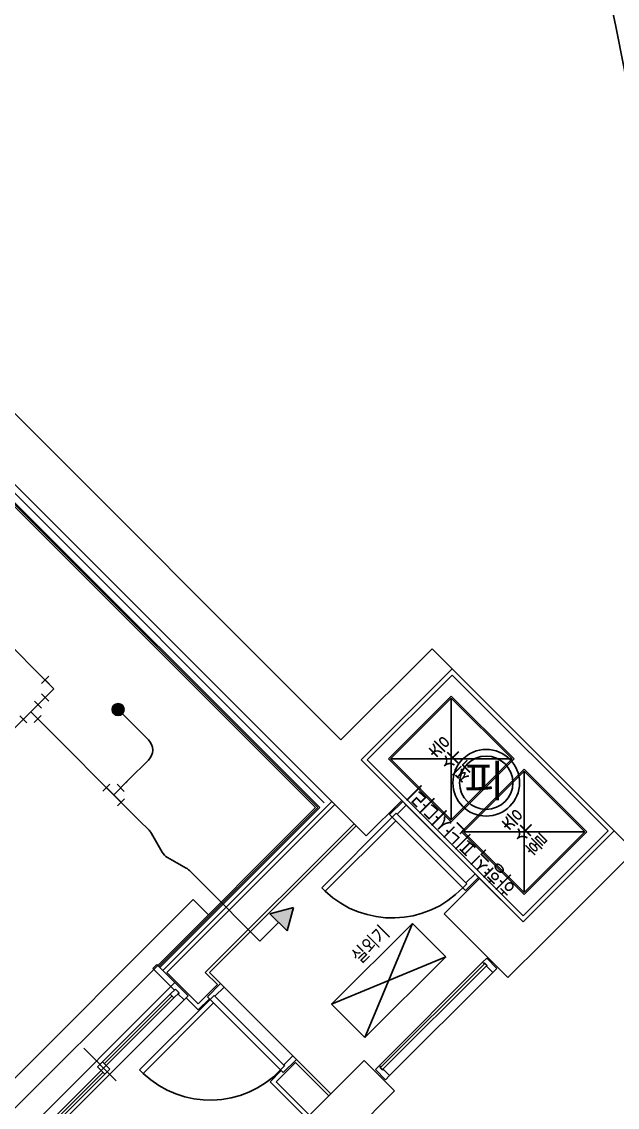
# Model space of a CAD drawing. Header units: millimetres. Extents: x 238075 to 303070, y -258150 to -205841.
# Drawn here: x 283419 to 287580, y -233369 to -225781 of the extents above; entities that cross this region are included whole.
import ezdxf
from ezdxf.enums import TextEntityAlignment as Align

# ---------------------------------------------------------------- set-up
doc = ezdxf.new("R2010")
doc.units = ezdxf.units.MM
doc.header["$LTSCALE"] = 200
for name, color, linetype in [('-소화(SP가지관)', 3, 'Continuous'), ('-소화(SP헤드하향)', 2, 'Continuous'), ('L1', 1, 'Continuous'), ('L2', 2, 'Continuous'), ('L4', 4, 'Continuous'), ('SP 후렉시블', 7, 'Continuous'), ('TEX', 3, 'Continuous'), ('아파트', 253, 'Continuous')]:
    doc.layers.add(name, color=color, linetype=linetype)
doc.styles.add('GHS1', font='Gulim.ttf')
doc.styles.add('맑은 고딕', font='malgun.ttf', dxfattribs={"width": 0.8})
doc.styles.add('맑은고딕', font='malgun.ttf', dxfattribs={"width": 0.8})
doc.linetypes.add('BATTING', pattern='A,0.0001,-0.1,[134,ltypeshp.shx,S=0.1,R=0,X=-0.1,Y=0],-0.2,[134,ltypeshp.shx,S=0.1,R=180,X=0.1,Y=0],-0.1', length=0.4001)

# ---------------------------------------------------------------- blocks, each defined once
blk = doc.blocks.new('A$C39172136')
at = {"layer": '-소화(SP헤드하향)'}
blk.add_hatch(color=0, dxfattribs=at).paths.add_polyline_path([(0, -42, -1), (0, 42, -1)])
at = {"layer": '-소화(SP헤드하향)', "color": 0}
blk.add_circle((0, 0), 42, dxfattribs=at)
blk = doc.blocks.new('A$C1978247E')
at = {"color": 0}
for p, q in [((-93.8, -45.1), (-93.8, 45.1)), ((93.8, 0), (-93.8, 0)), ((-45.1, 90), (45.1, 90)), ((0, 0), (0, 90)), ((93.8, -45.1), (93.8, 45.1))]:
    blk.add_line(p, q, dxfattribs=at)
blk = doc.blocks.new('A$C476E3A35')
at = {"color": 0}
for p, q in [((112.5, 0), (0, 0)), ((0, 0), (0, -113.2)), ((112.5, 45.1), (112.5, -45.1)), ((-45.1, -113.2), (45.1, -113.2))]:
    blk.add_line(p, q, dxfattribs=at)

msp = doc.modelspace()

# ---------------------------------------------------------------- hatches: boundary and pattern name
h = msp.add_hatch(color=1)
h.dxf.hatch_style = 1
h.paths.add_polyline_path([(285318.3, -231972.5), (285153.7, -232016.9), (285273.8, -232137.1)])

# ---------------------------------------------------------------- linework, layer by layer
at = {"layer": '-소화(SP가지관)', "color": 2, "ltscale": 0.25}
for p in [(282137.2, -228935.8, 54985.4), (278611.2, -235477, 54985.4)]:
    msp.add_line(p, (283644.8, -230443.4, 54985.4), dxfattribs=at)
at = {"layer": '-소화(SP가지관)', "color": 6}
for p, q in [((284240.2, -231364, 54985.4), (283482.2, -230606, 54985.4)), ((284168.4, -231079.3, 54985.4), (284061.9, -231185.8, 54985.4))]:
    msp.add_line(p, q, dxfattribs=at)
at = {"color": 3}
for p in [(284691.4, -231815.2, 54985.4), (285213.8, -232077, 54985.4)]:
    msp.add_line(p, (285083.5, -232207.3, 54985.4), dxfattribs=at)
at = {"color": 1}
for p, q in [((285318.3, -231972.5, 54985.4), (285153.7, -232016.9, 54985.4)), ((285273.8, -232137.1, 54985.4), (285153.7, -232016.9, 54985.4)), ((285318.3, -231972.5, 54985.4), (285273.8, -232137.1, 54985.4))]:
    msp.add_line(p, q, dxfattribs=at)
at = {"layer": 'L1', "color": 1}
msp.add_circle((286664.2, -231101.1, 54985.4), 232.8, dxfattribs=at)
at = {"layer": 'L2'}
msp.add_circle((286664.2, -231101.1, 54985.4), 186.3, dxfattribs=at)
at = {"layer": 'L4'}
for p, q in [((285649.5, -230800.5, 54985.4), (281371.5, -226522.5, 54985.4)), ((285532.8, -231242.4), (281445.7, -227155.3)), ((285826.2, -231472.2, 54985.4), (281477.5, -227123.5, 54985.4)), ((285501, -231274.2), (281477.5, -227250.8)), ((285486.8, -231274.2), (281923, -227710.4)), ((285472.7, -231274.2), (281930.1, -227731.6)), ((285649.5, -230800.5, 54985.4), (286285.9, -230164.1, 54985.4)), ((286427.3, -230305.5, 54985.4), (286285.9, -230164.1, 54985.4)), ((285790.9, -230941.9, 54985.4), (286427.3, -230305.5, 54985.4)), ((285790.9, -230941.9), (286427.3, -230305.5)), ((285833.3, -230941.9), (286427.3, -230347.9)), ((286427.3, -230305.5), (287558.7, -231436.9)), ((286427.3, -230347.9), (287516.2, -231436.9)), ((285981.8, -230934.8), (286420.2, -230496.4)), ((286420.2, -230510.6), (285996, -230934.8)), ((286420.2, -230496.4), (286858.6, -230934.8)), ((286844.5, -230934.8), (286420.2, -230510.6)), ((286844.5, -230934.8), (286420.2, -230510.6)), ((286420.2, -230510.6), (286420.2, -231359.1)), ((286073.7, -231224.7, 54985.4), (285790.9, -230941.9, 54985.4)), ((286922.3, -232073.3), (285790.9, -230941.9)), ((286922.3, -232030.9), (285833.3, -230941.9)), ((286420.2, -231373.2), (285981.8, -230934.8)), ((285996, -230934.8), (286420.2, -231359.1)), ((285996, -230934.8), (286844.5, -230934.8)), ((286858.6, -230934.8), (286420.2, -231373.2)), ((286420.2, -231359.1), (286844.5, -230934.8)), ((286490.9, -231444), (286929.3, -231005.5)), ((286929.3, -231019.7), (286505.1, -231444)), ((286929.3, -231005.5), (287367.7, -231444)), ((287353.6, -231444), (286929.3, -231019.7)), ((287353.6, -231444), (286929.3, -231019.7)), ((286929.3, -231019.7), (286929.3, -231868.2)), ((284369.6, -232377.3), (285472.7, -231274.2)), ((284376.7, -232384.4), (285486.8, -231274.2)), ((284383.7, -232391.5), (285501, -231274.2)), ((284405, -232412.7), (285585.8, -231231.8)), ((284433.2, -232426.8), (285607, -231253)), ((285826.2, -231472.2, 54985.4), (286073.7, -231224.7, 54985.4)), ((285988.9, -231323.7), (286080.8, -231231.8)), ((286105.8, -231256.8), (286041.9, -231320.6)), ((286080.8, -231231.8), (286105.8, -231256.8)), ((286105.8, -231256.8), (286586.2, -231737.2)), ((285515.4, -231834.7), (286007.6, -231342.5)), ((286007.6, -231342.5), (285988.9, -231323.7)), ((286035.7, -231314.4), (286007.6, -231342.5)), ((286007.6, -231342.5), (286035.7, -231314.4)), ((286007.6, -231342.5), (286032.6, -231367.4)), ((286500.5, -231835.4), (286007.6, -231342.5)), ((286041.9, -231320.6), (286035.7, -231314.4)), ((286035.7, -231314.4), (286528.6, -231807.3)), ((284701.9, -232426.8), (285741.4, -231387.4)), ((284730.2, -232426.8), (285755.5, -231401.5)), ((286032.6, -231367.4), (285540.3, -231859.6)), ((286929.3, -231882.4), (286490.9, -231444)), ((286505.1, -231444), (286929.3, -231868.2)), ((286505.1, -231444), (287353.6, -231444)), ((286922.3, -232073.3, 54985.4), (287558.7, -231436.9, 54985.4)), ((287516.2, -231436.9), (286922.3, -232030.9)), ((287558.7, -231436.9), (286922.3, -232073.3)), ((287367.7, -231444), (286929.3, -231882.4)), ((286929.3, -231868.2), (287353.6, -231444)), ((287558.7, -231436.9, 54985.4), (287700.1, -231578.3, 54985.4)), ((287063.7, -232214.7, 54985.4), (287700.1, -231578.3, 54985.4)), ((286586.2, -231737.2), (286522.3, -231801)), ((286611.1, -231762.2), (286586.2, -231737.2)), ((286370.7, -232016.7, 54985.4), (286618.2, -231769.2, 54985.4)), ((286528.6, -231807.3), (286500.5, -231835.4)), ((286528.6, -231807.3), (286500.5, -231835.4)), ((286519.2, -231854.1), (286611.1, -231762.2)), ((286522.3, -231801), (286528.6, -231807.3)), ((286922.3, -232073.3, 54985.4), (286618.2, -231769.2, 54985.4)), ((285540.3, -231859.6), (285515.4, -231834.7)), ((286500.5, -231835.4), (286519.2, -231854.1)), ((284617.1, -231917.7), (282983.7, -233551.1)), ((284723.2, -232023.8), (284617.1, -231917.7)), ((286816.2, -232462.2, 54985.4), (286370.7, -232016.7, 54985.4)), ((285582.6, -232649.3), (286148.3, -232083.6)), ((286148.3, -232083.6), (285815.9, -232882.6)), ((286148.3, -232083.6), (286381.6, -232316.9)), ((286816.2, -232462.2, 54985.4), (287063.7, -232214.7, 54985.4)), ((285582.6, -232649.3), (286381.6, -232316.9)), ((286381.6, -232316.9), (285815.9, -232882.6)), ((286639.4, -232356.1), (286667.7, -232327.8)), ((286667.7, -232327.8), (286738.4, -232398.5)), ((284369.6, -232377.3), (283273.6, -233473.3)), ((284334.3, -232398.5), (284362.5, -232370.3)), ((284461.5, -232525.8), (284334.3, -232398.5)), ((284362.5, -232370.3), (284489.8, -232497.5)), ((285918.2, -233077.4), (286639.4, -232356.1)), ((286653.9, -232363.5), (285925.6, -233091.9)), ((285939.7, -233106), (286668.1, -232377.7)), ((286648.3, -232365), (286639.4, -232356.1)), ((286653.2, -232360), (286648.3, -232365)), ((286670.9, -232377.7), (286653.2, -232360)), ((286668.1, -232377.7), (286653.9, -232363.5)), ((286665.9, -232382.6), (286670.9, -232377.7)), ((286710.1, -232426.8), (286665.9, -232382.6)), ((286738.4, -232398.5), (286710.1, -232426.8)), ((284433.2, -232426.8), (284652.4, -232646)), ((284489.8, -232497.5), (284461.5, -232525.8)), ((284786.8, -232511.7), (284701.9, -232426.8)), ((284808, -232504.6), (284730.2, -232426.8)), ((285988.9, -233148.1), (286710.1, -232426.8)), ((284652.4, -232646), (284786.8, -232511.7)), ((284716.1, -232596.5), (284808, -232504.6)), ((284833, -232529.6), (284769.1, -232593.4)), ((284808, -232504.6), (284833, -232529.6)), ((284833, -232529.6), (285313.4, -233010)), ((284242.6, -233107.5), (284734.8, -232615.3)), ((284759.8, -232640.2), (284267.5, -233132.4)), ((284652.4, -232688.5), (284567.6, -232603.6)), ((284581.7, -232589.5), (284581.7, -232589.5)), ((284652.4, -232688.5), (284730.2, -232610.7)), ((284734.8, -232615.3), (284716.1, -232596.5)), ((284762.9, -232587.2), (284734.8, -232615.3)), ((284734.8, -232615.3), (284762.9, -232587.2)), ((284734.8, -232615.3), (284759.8, -232640.2)), ((285227.7, -233108.1), (284734.8, -232615.3)), ((284769.1, -232593.4), (284762.9, -232587.2)), ((284762.9, -232587.2), (285255.8, -233080.1)), ((285815.9, -232882.6), (285582.6, -232649.3)), ((285313.4, -233010), (285249.5, -233073.8)), ((285338.3, -233034.9), (285313.4, -233010)), ((285196.9, -233190.5), (285331.3, -233056.2)), ((285255.8, -233080.1), (285227.7, -233108.1)), ((285255.8, -233080.1), (285227.7, -233108.1)), ((285246.4, -233126.9), (285338.3, -233034.9)), ((285249.5, -233073.8), (285255.8, -233080.1)), ((285331.3, -233056.2), (285564.6, -233289.5)), ((285338.3, -233034.9), (285578.8, -233275.4)), ((285812.1, -233042, 54985.4), (285423.2, -233430.9, 54985.4)), ((286024.2, -233254.1, 54985.4), (285812.1, -233042, 54985.4)), ((285918.2, -233077.4), (285889.9, -233105.7)), ((285889.9, -233105.7), (285960.6, -233176.4)), ((285927, -233086.2), (285918.2, -233077.4)), ((285922.1, -233091.2), (285927, -233086.2)), ((285939.7, -233108.8), (285922.1, -233091.2)), ((285925.6, -233091.9), (285939.7, -233106)), ((285944.7, -233103.9), (285939.7, -233108.8)), ((285988.9, -233148.1), (285944.7, -233103.9)), ((284267.5, -233132.4), (284242.6, -233107.5)), ((285154.5, -233190.5), (285232.3, -233112.7)), ((285227.7, -233108.1), (285246.4, -233126.9)), ((285960.6, -233176.4), (285988.9, -233148.1)), ((285154.5, -233190.5), (285387.8, -233423.9)), ((285196.9, -233190.5), (285430.3, -233423.9)), ((286024.2, -233254.1, 54985.4), (285635.3, -233643.1, 54985.4))]:
    msp.add_line(p, q, dxfattribs=at)
at = {"layer": 'L4', "extrusion": (0, 0, -1)}
for p, q in [((284489.8, -232497.5), (284461.5, -232525.8)), ((284581.7, -232589.5), (284489.8, -232497.5)), ((283422.1, -233565.3), (284461.5, -232525.8)), ((284492.6, -232542.8), (284457.3, -232578.2)), ((284461.5, -232525.8), (284485.6, -232549.9)), ((284482.7, -232603.6), (284518.1, -232568.3)), ((284485.6, -232549.9), (284492.6, -232542.8)), ((284492.6, -232542.8), (284518.1, -232568.3)), ((284518.1, -232568.3), (284492.6, -232542.8)), ((284518.1, -232568.3), (284511, -232575.3)), ((283514, -233657.2), (284553.5, -232617.7)), ((283983.5, -233051.9), (284457.3, -232578.2)), ((283996.3, -233064.6), (284470, -232590.9)), ((284009, -233077.4), (284482.7, -232603.6)), ((284457.3, -232578.2), (284482.7, -232603.6)), ((284511, -232575.3), (284553.5, -232617.7)), ((284553.5, -232617.7), (284581.7, -232589.5)), ((283853.4, -232957.2), (284079.7, -233183.4)), ((283983.5, -233051.9), (283948.2, -233087.3)), ((283948.2, -233087.3), (283973.6, -233112.7)), ((283973.6, -233112.7), (284009, -233077.4)), ((284009, -233077.4), (283973.6, -233112.7)), ((284009, -233077.4), (283983.5, -233051.9)), ((283999.1, -233138.2), (284034.4, -233102.8)), ((284034.4, -233102.8), (284009, -233077.4)), ((283499.9, -233586.5), (283973.6, -233112.7)), ((283512.6, -233599.2), (283986.4, -233125.5)), ((283525.3, -233611.9), (283999.1, -233138.2)), ((283973.6, -233112.7), (283999.1, -233138.2))]:
    msp.add_line(p, q, dxfattribs=at)
at = {"layer": 'L4'}
for centre in [(286008.2, -231366.3), (284735.5, -232639.1)]:
    msp.add_arc(centre, 679.9, 226.51417, 316.38315, dxfattribs=at)
at = {"layer": 'SP 후렉시블', "linetype": 'BATTING', "ltscale": 5, "elevation": 54985.4}
for points in [[(284092.7, -230589.3), (284304.8, -230801.4, -0.414214), (284304.8, -230942.9), (284168.4, -231079.3), (284147.2, -231100.5)], [(284691.4, -231815.2), (284590.3, -231714.1, 0.067246), (284569, -231697.9), (284437.2, -231623, -0.135757), (284399.5, -231585.2), (284325.9, -231454.8, 0.067892), (284309.5, -231433.3), (284240.2, -231364), (284219, -231342.8)]]:
    msp.add_lwpolyline(points, format="xyb", dxfattribs=at)
at = {"layer": '아파트'}
msp.add_circle((263075.4, -230841.1, 54985.4), 25000, dxfattribs=at)

# ---------------------------------------------------------------- block references
at = {"layer": '-소화(SP가지관)', "color": 2, "ltscale": 0.25}
for name, p, xscale, yscale, zscale, rotation in [('A$C476E3A35', (283644.8, -230443.4, 54985.4), 0.7731199999823014, 0.7731199999823014, 0.7731199999823014, 225.0000000007041), ('A$C1978247E', (283482.2, -230606, 54985.4), 0.773119999980927, 0.773119999980927, 0.773119999980927, 225), ('A$C1978247E', (284061.9, -231185.8, 54985.4), -0.773119999980927, 0.773119999980927, 0.773119999980927, 315)]:
    msp.add_blockref(name, p, dxfattribs=dict(at, xscale=xscale, yscale=yscale, zscale=zscale, rotation=rotation))
at = {"layer": '-소화(SP헤드하향)', "ltscale": 0.2, "rotation": 315}
msp.add_blockref('A$C39172136', (284092.7, -230589.3, 54985.4), dxfattribs=at)

# ---------------------------------------------------------------- texts
at = {"layer": 'L4', "width": 0.8}
for s, height, rotation, style, p in [('짝수층', 120, 135, '맑은 고딕', (286420.2, -230934.8)), ('하향식 피난사다리', 120, 135, '맑은 고딕', (286498, -231507.6)), ('홀수층', 120, 135, '맑은 고딕', (286929.3, -231444)), ('실외기', 100, 45, '맑은고딕', (285853.4, -232230.7))]:
    msp.add_text(s, height=height, rotation=rotation, dxfattribs=dict(at, style=style)).set_placement(p, align=Align.MIDDLE_CENTER)
at = {"layer": 'TEX', "style": 'GHS1'}
msp.add_text('피', height=225, dxfattribs=at).set_placement((286509.6, -231199.7, 54985.4))

doc.saveas('drawing.dxf')
